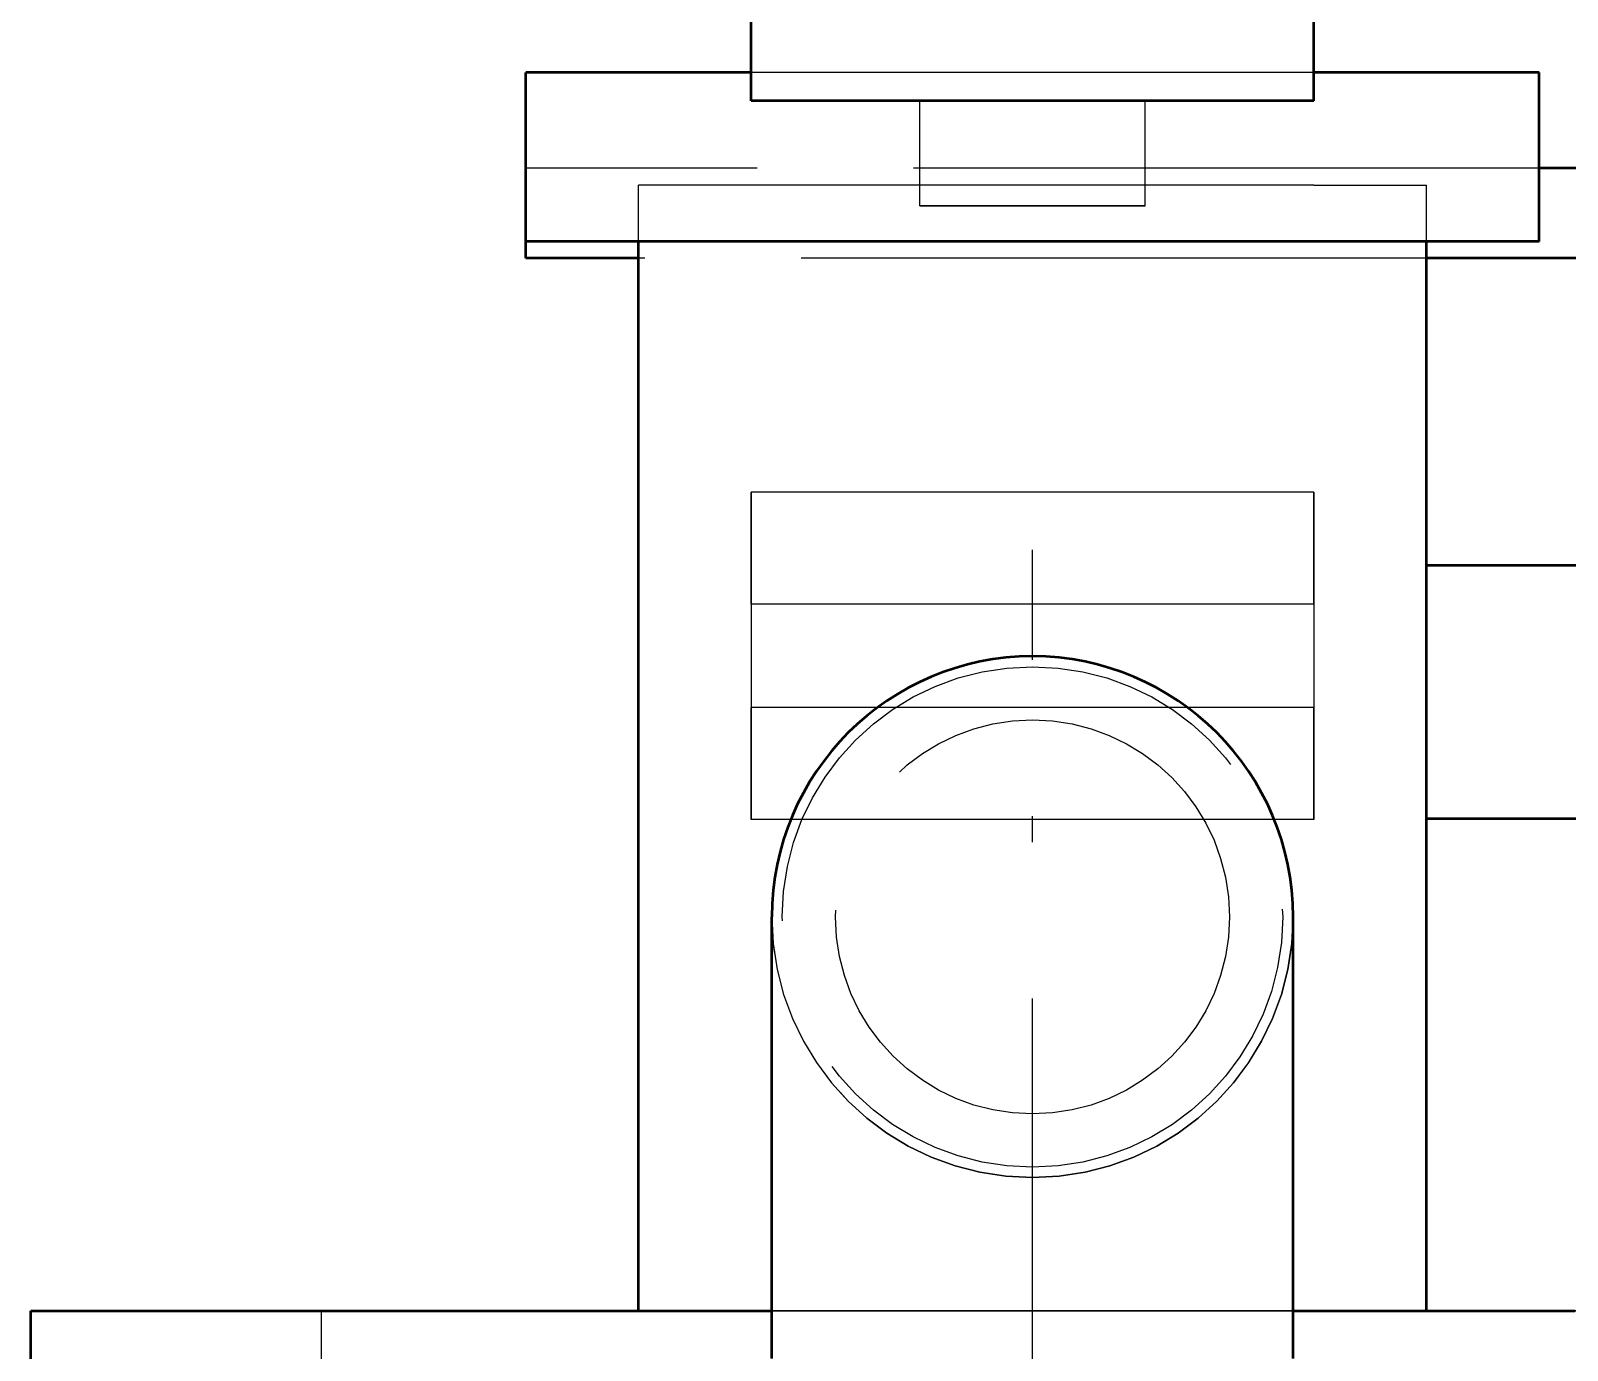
# Model space of a CAD drawing. Header units: millimetres. Extents: x 0 to 594, y 0 to 420.
# Drawn here: x 204.09 to 211.46, y 353.44 to 359.77 of the extents above; entities that cross this region are included whole.
import ezdxf

# ---------------------------------------------------------------- set-up
doc = ezdxf.new("R2010")
doc.units = ezdxf.units.MM
doc.linetypes.add('ISO02-TRAZOS', pattern=[3.75, 3, -0.75])
doc.linetypes.add('ISO04-TRAZO-PUNTO', pattern=[7.625, 6, -0.75, 0.125, -0.75])
for name, color, linetype, lineweight in [('01-VISIBLE', 7, 'CONTINUOUS', 50), ('02-OCULTA', 4, 'ISO02-TRAZOS', 25), ('03-EJE', 1, 'ISO04-TRAZO-PUNTO', 25)]:
    doc.layers.add(name, color=color, linetype=linetype, lineweight=lineweight)

msp = doc.modelspace()

# ---------------------------------------------------------------- linework, layer by layer
at = {"layer": '01-VISIBLE'}
for p, q in [((207.5497, 359.4311), (207.5497, 359.9671)), ((210.2497, 359.4311), (210.2497, 359.9671)), ((207.5497, 359.5661), (206.4697, 359.5661)), ((211.3297, 359.5661), (210.2497, 359.5661)), ((210.2497, 359.4311), (207.5497, 359.4311)), ((212.4097, 359.1071), (211.3297, 359.1071)), ((211.3297, 358.7561), (206.4697, 358.7561)), ((207.0097, 353.6261), (207.0097, 358.7561)), ((210.7897, 353.6261), (210.7897, 358.7561)), ((207.0097, 358.6751), (206.4697, 358.6751)), ((211.5997, 358.6751), (210.7897, 358.6751)), ((210.7897, 357.2036), (211.5997, 357.2036)), ((210.7897, 355.9886), (211.5997, 355.9886)), ((204.0947, 352.2761), (204.0947, 353.6261))]:
    msp.add_line(p, q, dxfattribs=at)
for points in [[(206.4697, 358.7561), (206.4697, 358.8067), (206.4697, 358.8573), (206.4697, 358.908), (206.4697, 358.9586), (206.4697, 359.0092), (206.4697, 359.0598), (206.4697, 359.1105), (206.4697, 359.1611), (206.4697, 359.2117), (206.4697, 359.2623), (206.4697, 359.313), (206.4697, 359.3636), (206.4697, 359.4142), (206.4697, 359.4648), (206.4697, 359.5155), (206.4697, 359.5661)], [(211.3297, 358.7561), (211.3297, 358.8067), (211.3297, 358.8573), (211.3297, 358.908), (211.3297, 358.9586), (211.3297, 359.0092), (211.3297, 359.0598), (211.3297, 359.1105), (211.3297, 359.1611), (211.3297, 359.2117), (211.3297, 359.2623), (211.3297, 359.313), (211.3297, 359.3636), (211.3297, 359.4142), (211.3297, 359.4648), (211.3297, 359.5155), (211.3297, 359.5661)], [(206.4697, 358.6751), (206.4697, 358.6886), (206.4697, 358.7021), (206.4697, 358.7156), (206.4697, 358.7291), (206.4697, 358.7426), (206.4697, 358.7561)], [(207.6497, 353.3984), (207.6497, 353.4489), (207.6497, 353.4993), (207.6497, 353.5497), (207.6497, 353.6001), (207.6497, 353.6505), (207.6497, 353.701), (207.6497, 353.7514), (207.6497, 353.8018), (207.6497, 353.8522), (207.6497, 353.9026), (207.6497, 353.9531), (207.6497, 354.0035), (207.6497, 354.0539), (207.6497, 354.1043), (207.6497, 354.1547), (207.6497, 354.2052), (207.6497, 354.2556), (207.6497, 354.306), (207.6497, 354.3564), (207.6497, 354.4068), (207.6497, 354.4573), (207.6497, 354.5077), (207.6497, 354.5581), (207.6497, 354.6085), (207.6497, 354.6589), (207.6497, 354.7094), (207.6497, 354.7598), (207.6497, 354.8102), (207.6497, 354.8606), (207.6497, 354.911), (207.6497, 354.9615), (207.6497, 355.0119), (207.6497, 355.0623), (207.6497, 355.1127), (207.6497, 355.1631), (207.6497, 355.2136), (207.6497, 355.264), (207.6497, 355.3144), (207.6497, 355.3648), (207.6497, 355.4152), (207.6497, 355.4657), (207.6497, 355.5161)], [(210.1497, 353.3984), (210.1497, 353.4489), (210.1497, 353.4993), (210.1497, 353.5497), (210.1497, 353.6001), (210.1497, 353.6505), (210.1497, 353.701), (210.1497, 353.7514), (210.1497, 353.8018), (210.1497, 353.8522), (210.1497, 353.9026), (210.1497, 353.9531), (210.1497, 354.0035), (210.1497, 354.0539), (210.1497, 354.1043), (210.1497, 354.1547), (210.1497, 354.2052), (210.1497, 354.2556), (210.1497, 354.306), (210.1497, 354.3564), (210.1497, 354.4068), (210.1497, 354.4573), (210.1497, 354.5077), (210.1497, 354.5581), (210.1497, 354.6085), (210.1497, 354.6589), (210.1497, 354.7094), (210.1497, 354.7598), (210.1497, 354.8102), (210.1497, 354.8606), (210.1497, 354.911), (210.1497, 354.9615), (210.1497, 355.0119), (210.1497, 355.0623), (210.1497, 355.1127), (210.1497, 355.1631), (210.1497, 355.2136), (210.1497, 355.264), (210.1497, 355.3144), (210.1497, 355.3648), (210.1497, 355.4152), (210.1497, 355.4657), (210.1497, 355.5161)], [(204.0947, 353.6261), (204.1448, 353.6261), (204.1949, 353.6261), (204.2449, 353.6261), (204.295, 353.6261), (204.3451, 353.6261), (204.3951, 353.6261), (204.4452, 353.6261), (204.4953, 353.6261), (204.5453, 353.6261), (204.5954, 353.6261), (204.6455, 353.6261), (204.6956, 353.6261), (204.7456, 353.6261), (204.7957, 353.6261), (204.8458, 353.6261), (204.8958, 353.6261), (204.9459, 353.6261), (204.996, 353.6261), (205.0461, 353.6261), (205.0961, 353.6261), (205.1462, 353.6261), (205.1963, 353.6261), (205.2463, 353.6261), (205.2964, 353.6261), (205.3465, 353.6261), (205.3965, 353.6261), (205.4466, 353.6261), (205.4967, 353.6261), (205.5468, 353.6261), (205.5968, 353.6261), (205.6469, 353.6261), (205.697, 353.6261), (205.747, 353.6261), (205.7971, 353.6261), (205.8472, 353.6261), (205.8972, 353.6261), (205.9473, 353.6261), (205.9974, 353.6261), (206.0475, 353.6261), (206.0975, 353.6261), (206.1476, 353.6261), (206.1977, 353.6261), (206.2477, 353.6261), (206.2978, 353.6261), (206.3479, 353.6261), (206.398, 353.6261), (206.448, 353.6261), (206.4981, 353.6261), (206.5482, 353.6261), (206.5982, 353.6261), (206.6483, 353.6261), (206.6984, 353.6261), (206.7484, 353.6261), (206.7985, 353.6261), (206.8486, 353.6261), (206.8987, 353.6261), (206.9487, 353.6261), (206.9988, 353.6261), (207.0489, 353.6261), (207.0989, 353.6261), (207.149, 353.6261), (207.1991, 353.6261), (207.2492, 353.6261), (207.2992, 353.6261), (207.3493, 353.6261), (207.3994, 353.6261), (207.4494, 353.6261), (207.4995, 353.6261), (207.5496, 353.6261), (207.5996, 353.6261), (207.6497, 353.6261)], [(210.1497, 353.6261), (210.1998, 353.6261), (210.2499, 353.6261), (210.2999, 353.6261), (210.35, 353.6261), (210.4001, 353.6261), (210.4501, 353.6261), (210.5002, 353.6261), (210.5503, 353.6261), (210.6003, 353.6261), (210.6504, 353.6261), (210.7005, 353.6261), (210.7506, 353.6261), (210.8006, 353.6261), (210.8507, 353.6261), (210.9008, 353.6261), (210.9508, 353.6261), (211.0009, 353.6261), (211.051, 353.6261), (211.1011, 353.6261), (211.1511, 353.6261), (211.2012, 353.6261), (211.2513, 353.6261), (211.3013, 353.6261), (211.3514, 353.6261), (211.4015, 353.6261), (211.4515, 353.6261), (211.5016, 353.6261)]]:
    msp.add_lwpolyline(points, dxfattribs=at)
for start, end in [(0, 180), (-0.0061, 0)]:
    msp.add_arc((208.8997, 355.5161), 1.25, start, end, dxfattribs=at)
at = {"layer": '02-OCULTA'}
for p, q in [((207.5497, 359.4311), (207.5497, 361.3597)), ((210.2497, 359.4311), (210.2497, 361.3597)), ((210.2497, 359.5661), (207.5497, 359.5661)), ((208.3597, 358.9261), (208.3597, 359.4311)), ((209.4397, 358.9261), (209.4397, 359.4311)), ((211.3297, 359.1071), (206.4697, 359.1071)), ((207.0097, 358.7561), (207.0097, 359.0261)), ((207.0097, 353.6261), (207.0097, 359.0261)), ((210.2497, 359.0261), (207.5497, 359.0261)), ((210.2497, 359.0261), (207.5497, 359.0261)), ((210.7897, 358.7561), (210.7897, 359.0261)), ((210.7897, 353.6261), (210.7897, 359.0261)), ((210.7897, 358.6751), (207.0097, 358.6751)), ((210.2497, 357.5529), (207.5497, 357.5529)), ((207.5497, 357.0159), (207.5497, 357.5529)), ((207.5497, 357.5529), (207.5497, 356.5202)), ((210.2497, 357.0159), (210.2497, 357.5529)), ((210.2497, 357.5529), (210.2497, 356.5202)), ((210.2497, 357.0159), (207.5497, 357.0159)), ((207.5497, 357.0159), (207.5497, 355.9832)), ((210.2497, 357.0159), (210.2497, 355.9832)), ((210.2497, 356.5202), (207.5497, 356.5202)), ((207.5497, 355.9832), (207.5497, 356.5202)), ((210.2497, 355.9832), (210.2497, 356.5202)), ((210.2497, 355.9832), (207.5497, 355.9832)), ((205.4897, 352.2761), (205.4897, 353.6261)), ((210.2497, 353.6261), (207.5497, 353.6261)), ((210.2497, 353.6261), (207.5497, 353.6261))]:
    msp.add_line(p, q, dxfattribs=at)
for points in [[(206.4697, 359.5661), (206.4697, 359.5155), (206.4697, 359.4648), (206.4697, 359.4142), (206.4697, 359.3636), (206.4697, 359.313), (206.4697, 359.2623), (206.4697, 359.2117), (206.4697, 359.1611), (206.4697, 359.1105), (206.4697, 359.0598), (206.4697, 359.0092), (206.4697, 358.9586), (206.4697, 358.908), (206.4697, 358.8573), (206.4697, 358.8067), (206.4697, 358.7561)], [(211.3297, 359.5661), (211.3297, 359.5155), (211.3297, 359.4648), (211.3297, 359.4142), (211.3297, 359.3636), (211.3297, 359.313), (211.3297, 359.2623), (211.3297, 359.2117), (211.3297, 359.1611), (211.3297, 359.1105), (211.3297, 359.0598), (211.3297, 359.0092), (211.3297, 358.9586), (211.3297, 358.908), (211.3297, 358.8573), (211.3297, 358.8067), (211.3297, 358.7561)], [(208.8997, 359.4311), (208.8457, 359.4311), (208.7917, 359.4311), (208.7377, 359.4311), (208.6837, 359.4311), (208.6297, 359.4311), (208.5757, 359.4311), (208.5217, 359.4311), (208.4677, 359.4311), (208.4137, 359.4311), (208.3597, 359.4311)], [(208.3597, 359.4311), (208.4111, 359.4311), (208.4626, 359.4311), (208.514, 359.4311), (208.5654, 359.4311), (208.6169, 359.4311), (208.6683, 359.4311), (208.7197, 359.4311), (208.7711, 359.4311), (208.8226, 359.4311), (208.874, 359.4311), (208.9254, 359.4311), (208.9769, 359.4311), (209.0283, 359.4311), (209.0797, 359.4311), (209.1311, 359.4311), (209.1826, 359.4311), (209.234, 359.4311), (209.2854, 359.4311), (209.3369, 359.4311), (209.3883, 359.4311), (209.4397, 359.4311)], [(209.4397, 359.4311), (209.3857, 359.4311), (209.3317, 359.4311), (209.2777, 359.4311), (209.2237, 359.4311), (209.1697, 359.4311), (209.1157, 359.4311), (209.0617, 359.4311), (209.0077, 359.4311), (208.9537, 359.4311), (208.8997, 359.4311)], [(206.4697, 359.1071), (206.4697, 359.0531), (206.4697, 358.9991), (206.4697, 358.9451), (206.4697, 358.8911), (206.4697, 358.8371), (206.4697, 358.7831), (206.4697, 358.7291), (206.4697, 358.6751)], [(206.4697, 358.7561), (206.4697, 358.8062), (206.4697, 358.8564), (206.4697, 358.9065), (206.4697, 358.9567), (206.4697, 359.0068), (206.4697, 359.0569), (206.4697, 359.1071)], [(207.5497, 359.0261), (207.4957, 359.0261), (207.4417, 359.0261), (207.3877, 359.0261), (207.3337, 359.0261), (207.2797, 359.0261), (207.2257, 359.0261), (207.1717, 359.0261), (207.1177, 359.0261), (207.0637, 359.0261), (207.0097, 359.0261)], [(207.5497, 359.0261), (207.4957, 359.0261), (207.4417, 359.0261), (207.3877, 359.0261), (207.3337, 359.0261), (207.2797, 359.0261), (207.2257, 359.0261), (207.1717, 359.0261), (207.1177, 359.0261), (207.0637, 359.0261), (207.0097, 359.0261)], [(210.2497, 359.0261), (210.3037, 359.0261), (210.3577, 359.0261), (210.4117, 359.0261), (210.4657, 359.0261), (210.5197, 359.0261), (210.5737, 359.0261), (210.6277, 359.0261), (210.6817, 359.0261), (210.7357, 359.0261), (210.7897, 359.0261)], [(210.2497, 359.0261), (210.3037, 359.0261), (210.3577, 359.0261), (210.4117, 359.0261), (210.4657, 359.0261), (210.5197, 359.0261), (210.5737, 359.0261), (210.6277, 359.0261), (210.6817, 359.0261), (210.7357, 359.0261), (210.7897, 359.0261)], [(208.8997, 358.9261), (208.8457, 358.9261), (208.7917, 358.9261), (208.7377, 358.9261), (208.6837, 358.9261), (208.6297, 358.9261), (208.5757, 358.9261), (208.5217, 358.9261), (208.4677, 358.9261), (208.4137, 358.9261), (208.3597, 358.9261)], [(208.3597, 358.9261), (208.4111, 358.9261), (208.4626, 358.9261), (208.514, 358.9261), (208.5654, 358.9261), (208.6169, 358.9261), (208.6683, 358.9261), (208.7197, 358.9261), (208.7711, 358.9261), (208.8226, 358.9261), (208.874, 358.9261), (208.9254, 358.9261), (208.9769, 358.9261), (209.0283, 358.9261), (209.0797, 358.9261), (209.1311, 358.9261), (209.1826, 358.9261), (209.234, 358.9261), (209.2854, 358.9261), (209.3369, 358.9261), (209.3883, 358.9261), (209.4397, 358.9261)], [(209.4397, 358.9261), (209.3857, 358.9261), (209.3317, 358.9261), (209.2777, 358.9261), (209.2237, 358.9261), (209.1697, 358.9261), (209.1157, 358.9261), (209.0617, 358.9261), (209.0077, 358.9261), (208.9537, 358.9261), (208.8997, 358.9261)], [(210.7897, 355.9886), (210.7897, 356.0392), (210.7897, 356.0898), (210.7897, 356.1405), (210.7897, 356.1911), (210.7897, 356.2417), (210.7897, 356.2923), (210.7897, 356.343), (210.7897, 356.3936), (210.7897, 356.4442), (210.7897, 356.4948), (210.7897, 356.5455), (210.7897, 356.5961), (210.7897, 356.6467), (210.7897, 356.6973), (210.7897, 356.748), (210.7897, 356.7986), (210.7897, 356.8492), (210.7897, 356.8998), (210.7897, 356.9505), (210.7897, 357.0011), (210.7897, 357.0517), (210.7897, 357.1023), (210.7897, 357.153), (210.7897, 357.2036)], [(210.7897, 357.2036), (210.7897, 357.153), (210.7897, 357.1023), (210.7897, 357.0517), (210.7897, 357.0011), (210.7897, 356.9505), (210.7897, 356.8998), (210.7897, 356.8492), (210.7897, 356.7986), (210.7897, 356.748), (210.7897, 356.6973), (210.7897, 356.6467), (210.7897, 356.5961), (210.7897, 356.5455), (210.7897, 356.4948), (210.7897, 356.4442), (210.7897, 356.3936), (210.7897, 356.343), (210.7897, 356.2923), (210.7897, 356.2417), (210.7897, 356.1911), (210.7897, 356.1405), (210.7897, 356.0898), (210.7897, 356.0392), (210.7897, 355.9886)], [(208.8997, 353.6261), (208.8497, 353.6261), (208.7996, 353.6261), (208.7496, 353.6261), (208.6995, 353.6261), (208.6495, 353.6261), (208.5994, 353.6261), (208.5493, 353.6261), (208.4993, 353.6261), (208.4492, 353.6261), (208.3992, 353.6261), (208.3491, 353.6261), (208.2991, 353.6261), (208.249, 353.6261), (208.199, 353.6261), (208.1489, 353.6261), (208.0989, 353.6261), (208.0488, 353.6261), (207.9988, 353.6261), (207.9487, 353.6261), (207.8987, 353.6261), (207.8486, 353.6261), (207.7986, 353.6261), (207.7485, 353.6261), (207.6985, 353.6261), (207.6484, 353.6261), (207.5984, 353.6261), (207.5483, 353.6261), (207.4983, 353.6261), (207.4482, 353.6261), (207.3982, 353.6261), (207.3481, 353.6261), (207.298, 353.6261), (207.248, 353.6261), (207.1979, 353.6261), (207.1479, 353.6261), (207.0978, 353.6261), (207.0478, 353.6261), (206.9977, 353.6261), (206.9477, 353.6261), (206.8976, 353.6261), (206.8476, 353.6261), (206.7975, 353.6261), (206.7475, 353.6261), (206.6974, 353.6261), (206.6474, 353.6261), (206.5973, 353.6261), (206.5473, 353.6261), (206.4972, 353.6261), (206.4472, 353.6261), (206.3971, 353.6261), (206.3471, 353.6261), (206.297, 353.6261), (206.247, 353.6261), (206.1969, 353.6261), (206.1468, 353.6261), (206.0968, 353.6261), (206.0467, 353.6261), (205.9967, 353.6261), (205.9466, 353.6261), (205.8966, 353.6261), (205.8465, 353.6261), (205.7965, 353.6261), (205.7464, 353.6261), (205.6964, 353.6261), (205.6463, 353.6261), (205.5963, 353.6261), (205.5462, 353.6261), (205.4962, 353.6261), (205.4461, 353.6261), (205.3961, 353.6261), (205.346, 353.6261), (205.296, 353.6261), (205.2459, 353.6261), (205.1959, 353.6261), (205.1458, 353.6261), (205.0958, 353.6261), (205.0457, 353.6261), (204.9957, 353.6261), (204.9456, 353.6261), (204.8955, 353.6261), (204.8455, 353.6261), (204.7954, 353.6261), (204.7454, 353.6261), (204.6953, 353.6261), (204.6453, 353.6261), (204.5952, 353.6261), (204.5452, 353.6261), (204.4951, 353.6261), (204.4451, 353.6261), (204.395, 353.6261), (204.345, 353.6261), (204.2949, 353.6261), (204.2449, 353.6261), (204.1948, 353.6261), (204.1448, 353.6261), (204.0947, 353.6261)], [(208.8997, 353.6261), (208.8496, 353.6261), (208.7994, 353.6261), (208.7493, 353.6261), (208.6991, 353.6261), (208.649, 353.6261), (208.5988, 353.6261), (208.5487, 353.6261), (208.4985, 353.6261), (208.4484, 353.6261), (208.3982, 353.6261), (208.3481, 353.6261), (208.2979, 353.6261), (208.2478, 353.6261), (208.1977, 353.6261), (208.1475, 353.6261), (208.0974, 353.6261), (208.0472, 353.6261), (207.9971, 353.6261), (207.9469, 353.6261), (207.8968, 353.6261), (207.8466, 353.6261), (207.7965, 353.6261), (207.7463, 353.6261), (207.6962, 353.6261), (207.646, 353.6261), (207.5959, 353.6261), (207.5457, 353.6261), (207.4956, 353.6261), (207.4454, 353.6261), (207.3953, 353.6261), (207.3452, 353.6261), (207.295, 353.6261), (207.2449, 353.6261), (207.1947, 353.6261), (207.1446, 353.6261), (207.0944, 353.6261), (207.0443, 353.6261), (206.9941, 353.6261), (206.944, 353.6261), (206.8938, 353.6261), (206.8437, 353.6261), (206.7935, 353.6261), (206.7434, 353.6261), (206.6932, 353.6261), (206.6431, 353.6261), (206.5929, 353.6261), (206.5428, 353.6261), (206.4927, 353.6261), (206.4425, 353.6261), (206.3924, 353.6261), (206.3422, 353.6261), (206.2921, 353.6261), (206.2419, 353.6261), (206.1918, 353.6261), (206.1416, 353.6261), (206.0915, 353.6261), (206.0413, 353.6261), (205.9912, 353.6261), (205.941, 353.6261), (205.8909, 353.6261), (205.8407, 353.6261), (205.7906, 353.6261), (205.7404, 353.6261), (205.6903, 353.6261), (205.6402, 353.6261), (205.59, 353.6261), (205.5399, 353.6261), (205.4897, 353.6261)], [(205.4897, 353.6261), (205.5399, 353.6261), (205.59, 353.6261), (205.6402, 353.6261), (205.6903, 353.6261), (205.7404, 353.6261), (205.7906, 353.6261), (205.8407, 353.6261), (205.8909, 353.6261), (205.941, 353.6261), (205.9912, 353.6261), (206.0413, 353.6261), (206.0915, 353.6261), (206.1416, 353.6261), (206.1918, 353.6261), (206.2419, 353.6261), (206.2921, 353.6261), (206.3422, 353.6261), (206.3924, 353.6261), (206.4425, 353.6261), (206.4927, 353.6261), (206.5428, 353.6261), (206.5929, 353.6261), (206.6431, 353.6261), (206.6932, 353.6261), (206.7434, 353.6261), (206.7935, 353.6261), (206.8437, 353.6261), (206.8938, 353.6261), (206.944, 353.6261), (206.9941, 353.6261), (207.0443, 353.6261), (207.0944, 353.6261), (207.1446, 353.6261), (207.1947, 353.6261), (207.2449, 353.6261), (207.295, 353.6261), (207.3452, 353.6261), (207.3953, 353.6261), (207.4454, 353.6261), (207.4956, 353.6261), (207.5457, 353.6261), (207.5959, 353.6261), (207.646, 353.6261), (207.6962, 353.6261), (207.7463, 353.6261), (207.7965, 353.6261), (207.8466, 353.6261), (207.8968, 353.6261), (207.9469, 353.6261), (207.9971, 353.6261), (208.0472, 353.6261), (208.0974, 353.6261), (208.1475, 353.6261), (208.1977, 353.6261), (208.2478, 353.6261), (208.2979, 353.6261), (208.3481, 353.6261), (208.3982, 353.6261), (208.4484, 353.6261), (208.4985, 353.6261), (208.5487, 353.6261), (208.5988, 353.6261), (208.649, 353.6261), (208.6991, 353.6261), (208.7493, 353.6261), (208.7994, 353.6261), (208.8496, 353.6261), (208.8997, 353.6261), (208.9499, 353.6261), (209, 353.6261), (209.0502, 353.6261), (209.1003, 353.6261), (209.1504, 353.6261), (209.2006, 353.6261), (209.2507, 353.6261), (209.3009, 353.6261), (209.351, 353.6261), (209.4012, 353.6261), (209.4513, 353.6261), (209.5015, 353.6261), (209.5516, 353.6261), (209.6018, 353.6261), (209.6519, 353.6261), (209.7021, 353.6261), (209.7522, 353.6261), (209.8024, 353.6261), (209.8525, 353.6261), (209.9027, 353.6261), (209.9528, 353.6261), (210.0029, 353.6261), (210.0531, 353.6261), (210.1032, 353.6261), (210.1534, 353.6261), (210.2035, 353.6261), (210.2537, 353.6261), (210.3038, 353.6261), (210.354, 353.6261), (210.4041, 353.6261), (210.4543, 353.6261), (210.5044, 353.6261), (210.5546, 353.6261), (210.6047, 353.6261), (210.6549, 353.6261), (210.705, 353.6261), (210.7552, 353.6261), (210.8053, 353.6261), (210.8554, 353.6261), (210.9056, 353.6261), (210.9557, 353.6261), (211.0059, 353.6261), (211.056, 353.6261), (211.1062, 353.6261), (211.1563, 353.6261), (211.2065, 353.6261), (211.2566, 353.6261), (211.3068, 353.6261), (211.3569, 353.6261), (211.4071, 353.6261), (211.4572, 353.6261), (211.5074, 353.6261)], [(207.5497, 353.6261), (207.4957, 353.6261), (207.4417, 353.6261), (207.3877, 353.6261), (207.3337, 353.6261), (207.2797, 353.6261), (207.2257, 353.6261), (207.1717, 353.6261), (207.1177, 353.6261), (207.0637, 353.6261), (207.0097, 353.6261)], [(207.5497, 353.6261), (207.4957, 353.6261), (207.4417, 353.6261), (207.3877, 353.6261), (207.3337, 353.6261), (207.2797, 353.6261), (207.2257, 353.6261), (207.1717, 353.6261), (207.1177, 353.6261), (207.0637, 353.6261), (207.0097, 353.6261)], [(207.6497, 353.6261), (207.7007, 353.6261), (207.7518, 353.6261), (207.8028, 353.6261), (207.8538, 353.6261), (207.9048, 353.6261), (207.9558, 353.6261), (208.0069, 353.6261), (208.0579, 353.6261), (208.1089, 353.6261), (208.1599, 353.6261), (208.2109, 353.6261), (208.262, 353.6261), (208.313, 353.6261), (208.364, 353.6261), (208.415, 353.6261), (208.466, 353.6261), (208.5171, 353.6261), (208.5681, 353.6261), (208.6191, 353.6261), (208.6701, 353.6261), (208.7211, 353.6261), (208.7722, 353.6261), (208.8232, 353.6261), (208.8742, 353.6261), (208.9252, 353.6261), (208.9762, 353.6261), (209.0273, 353.6261), (209.0783, 353.6261), (209.1293, 353.6261), (209.1803, 353.6261), (209.2313, 353.6261), (209.2824, 353.6261), (209.3334, 353.6261), (209.3844, 353.6261), (209.4354, 353.6261), (209.4864, 353.6261), (209.5375, 353.6261), (209.5885, 353.6261), (209.6395, 353.6261), (209.6905, 353.6261), (209.7416, 353.6261), (209.7926, 353.6261), (209.8436, 353.6261), (209.8946, 353.6261), (209.9456, 353.6261), (209.9967, 353.6261), (210.0477, 353.6261), (210.0987, 353.6261), (210.1497, 353.6261)], [(211.5024, 353.6261), (211.4524, 353.6261), (211.4023, 353.6261), (211.3523, 353.6261), (211.3022, 353.6261), (211.2522, 353.6261), (211.2021, 353.6261), (211.1521, 353.6261), (211.102, 353.6261), (211.052, 353.6261), (211.0019, 353.6261), (210.9518, 353.6261), (210.9018, 353.6261), (210.8517, 353.6261), (210.8017, 353.6261), (210.7516, 353.6261), (210.7016, 353.6261), (210.6515, 353.6261), (210.6015, 353.6261), (210.5514, 353.6261), (210.5014, 353.6261), (210.4513, 353.6261), (210.4013, 353.6261), (210.3512, 353.6261), (210.3012, 353.6261), (210.2511, 353.6261), (210.2011, 353.6261), (210.151, 353.6261), (210.101, 353.6261), (210.0509, 353.6261), (210.0009, 353.6261), (209.9508, 353.6261), (209.9008, 353.6261), (209.8507, 353.6261), (209.8007, 353.6261), (209.7506, 353.6261), (209.7005, 353.6261), (209.6505, 353.6261), (209.6004, 353.6261), (209.5504, 353.6261), (209.5003, 353.6261), (209.4503, 353.6261), (209.4002, 353.6261), (209.3502, 353.6261), (209.3001, 353.6261), (209.2501, 353.6261), (209.2, 353.6261), (209.15, 353.6261), (209.0999, 353.6261), (209.0499, 353.6261), (208.9998, 353.6261), (208.9498, 353.6261), (208.8997, 353.6261)], [(211.5074, 353.6261), (211.4572, 353.6261), (211.4071, 353.6261), (211.3569, 353.6261), (211.3068, 353.6261), (211.2566, 353.6261), (211.2065, 353.6261), (211.1563, 353.6261), (211.1062, 353.6261), (211.056, 353.6261), (211.0059, 353.6261), (210.9557, 353.6261), (210.9056, 353.6261), (210.8554, 353.6261), (210.8053, 353.6261), (210.7552, 353.6261), (210.705, 353.6261), (210.6549, 353.6261), (210.6047, 353.6261), (210.5546, 353.6261), (210.5044, 353.6261), (210.4543, 353.6261), (210.4041, 353.6261), (210.354, 353.6261), (210.3038, 353.6261), (210.2537, 353.6261), (210.2035, 353.6261), (210.1534, 353.6261), (210.1032, 353.6261), (210.0531, 353.6261), (210.0029, 353.6261), (209.9528, 353.6261), (209.9027, 353.6261), (209.8525, 353.6261), (209.8024, 353.6261), (209.7522, 353.6261), (209.7021, 353.6261), (209.6519, 353.6261), (209.6018, 353.6261), (209.5516, 353.6261), (209.5015, 353.6261), (209.4513, 353.6261), (209.4012, 353.6261), (209.351, 353.6261), (209.3009, 353.6261), (209.2507, 353.6261), (209.2006, 353.6261), (209.1504, 353.6261), (209.1003, 353.6261), (209.0502, 353.6261), (209, 353.6261), (208.9499, 353.6261), (208.8997, 353.6261)], [(210.2497, 353.6261), (210.3037, 353.6261), (210.3577, 353.6261), (210.4117, 353.6261), (210.4657, 353.6261), (210.5197, 353.6261), (210.5737, 353.6261), (210.6277, 353.6261), (210.6817, 353.6261), (210.7357, 353.6261), (210.7897, 353.6261)], [(210.2497, 353.6261), (210.3037, 353.6261), (210.3577, 353.6261), (210.4117, 353.6261), (210.4657, 353.6261), (210.5197, 353.6261), (210.5737, 353.6261), (210.6277, 353.6261), (210.6817, 353.6261), (210.7357, 353.6261), (210.7897, 353.6261)]]:
    msp.add_lwpolyline(points, dxfattribs=at)
for radius in [1.25, 1.2, 1.2, 0.945, 0.945]:
    msp.add_circle((208.8997, 355.5161), radius, dxfattribs=at)
for start, end in [(180, -90), (-90, -0.0061)]:
    msp.add_arc((208.8997, 355.5161), 1.25, start, end, dxfattribs=at)
at = {"layer": '03-EJE'}
msp.add_line((208.8997, 250), (208.8997, 357.2761), dxfattribs=at)

doc.saveas('drawing.dxf')
